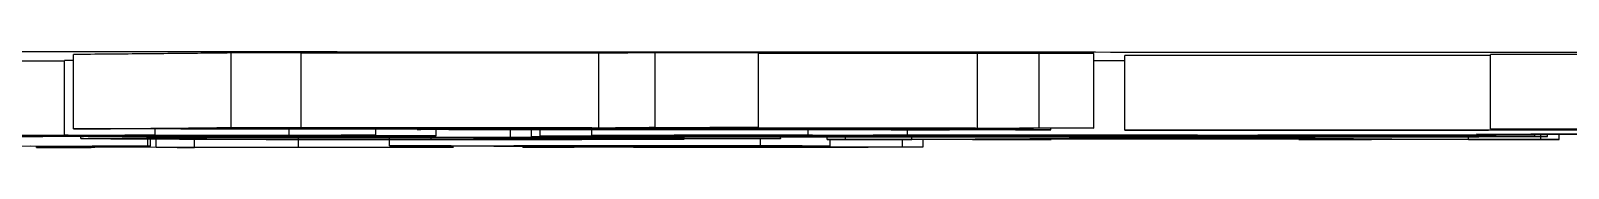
# Model space of a CAD drawing. Header units: millimetres. Extents: x 2371 to 4515, y 843 to 2359.
# Drawn here: x 3230.34 to 3250.88, y 1005.79 to 1007.07 of the extents above; entities that cross this region are included whole.
import ezdxf

# ---------------------------------------------------------------- set-up
doc = ezdxf.new("R2010")
doc.units = ezdxf.units.MM

msp = doc.modelspace()

# ---------------------------------------------------------------- linework, layer by layer
at = {"color": 7, "linetype": 'Continuous', "lineweight": 25}
for p, q in [((3230.911, 1006.036), (3230.911, 1007.036)), ((3233.952, 1007.054), (3233.012, 1007.056)), ((3233.012, 1007.056), (3233.012, 1006.056)), ((3237.931, 1007.052), (3233.952, 1007.054)), ((3233.952, 1006.054), (3233.952, 1007.054)), ((3237.931, 1006.052), (3237.931, 1007.052)), ((3240.063, 1007.057), (3238.684, 1007.059)), ((3238.684, 1006.059), (3238.684, 1007.059)), ((3240.063, 1006.057), (3240.063, 1007.057)), ((3242.988, 1007.049), (3240.063, 1007.051)), ((3243.815, 1007.05), (3242.988, 1007.049)), ((3242.988, 1006.049), (3242.988, 1007.049)), ((3244.545, 1007.048), (3243.815, 1007.05)), ((3243.815, 1006.05), (3243.815, 1007.05)), ((3244.545, 1006.048), (3244.545, 1007.048)), ((3244.957, 1006.021), (3244.957, 1007.021)), ((3253.916, 1007.03), (3249.847, 1007.036)), ((3249.847, 1006.036), (3249.847, 1007.036)), ((3230.787, 1006.947), (3229.226, 1006.947)), ((3230.911, 1006.955), (3230.787, 1006.955)), ((3230.787, 1005.955), (3230.787, 1006.955)), ((3244.957, 1006.951), (3244.545, 1006.951)), ((3227.146, 1005.944), (3234.139, 1005.944)), ((3228.822, 1005.947), (3230.845, 1005.947)), ((3233.792, 1005.947), (3228.937, 1005.947)), ((3230.44, 1005.943), (3229.053, 1005.943)), ((3230.151, 1005.94), (3230.44, 1005.943)), ((3230.44, 1005.94), (3234.023, 1005.94)), ((3231.885, 1005.939), (3230.498, 1005.939)), ((3230.498, 1005.939), (3230.498, 1005.929)), ((3230.787, 1005.955), (3232, 1005.954)), ((3232.031, 1006.036), (3230.911, 1006.036)), ((3231.009, 1005.907), (3231.009, 1005.939)), ((3235.757, 1005.943), (3231.538, 1005.943)), ((3232, 1005.954), (3231.596, 1005.953)), ((3231.596, 1005.953), (3231.596, 1005.947)), ((3231.596, 1005.947), (3233.792, 1005.947)), ((3231.885, 1005.929), (3231.885, 1005.939)), ((3232, 1005.954), (3232, 1006.036)), ((3232.249, 1006.038), (3232.031, 1006.036)), ((3236.295, 1006.036), (3232.249, 1006.038)), ((3233.035, 1006.046), (3232.342, 1006.039)), ((3232.342, 1006.039), (3236.387, 1006.037)), ((3234.081, 1005.939), (3232.578, 1005.939)), ((3232.578, 1005.939), (3232.578, 1005.93)), ((3233.012, 1006.056), (3233.952, 1006.054)), ((3237.081, 1006.044), (3233.035, 1006.046)), ((3233.793, 1006.053), (3233.128, 1006.047)), ((3233.128, 1006.047), (3237.173, 1006.045)), ((3233.792, 1005.953), (3233.792, 1006.038)), ((3233.792, 1005.947), (3233.792, 1005.953)), ((3233.792, 1005.953), (3234.948, 1005.952)), ((3233.792, 1005.945), (3233.792, 1005.947)), ((3234.543, 1005.946), (3233.792, 1005.945)), ((3237.838, 1006.051), (3233.793, 1006.053)), ((3233.952, 1006.054), (3237.931, 1006.052)), ((3234.023, 1005.94), (3234.023, 1005.943)), ((3234.023, 1005.94), (3234.428, 1005.941)), ((3234.081, 1005.93), (3234.081, 1005.939)), ((3234.139, 1005.944), (3234.139, 1005.946)), ((3234.139, 1005.944), (3234.832, 1005.945)), ((3234.428, 1005.941), (3234.428, 1005.943)), ((3234.428, 1005.941), (3235.237, 1005.939)), ((3234.948, 1005.952), (3234.485, 1005.951)), ((3234.485, 1005.951), (3234.488, 1005.95)), ((3234.543, 1005.946), (3234.543, 1005.951)), ((3234.832, 1005.945), (3234.832, 1005.951)), ((3234.832, 1005.945), (3235.757, 1005.943)), ((3235.237, 1005.939), (3234.832, 1005.939)), ((3234.832, 1005.939), (3234.832, 1005.93)), ((3234.834, 1005.929), (3234.834, 1005.939)), ((3234.948, 1005.952), (3234.948, 1006.037)), ((3235.131, 1005.809), (3235.131, 1005.939)), ((3235.237, 1005.939), (3235.237, 1005.943)), ((3235.497, 1006.037), (3235.497, 1006.029)), ((3235.553, 1006.03), (3235.553, 1006.037)), ((3235.553, 1006.03), (3236.295, 1006.036)), ((3235.636, 1005.923), (3235.636, 1005.943)), ((3235.687, 1005.894), (3235.687, 1005.943)), ((3235.757, 1005.943), (3235.757, 1006.037)), ((3236.387, 1006.037), (3237.081, 1006.044)), ((3236.387, 1006.044), (3236.387, 1006.037)), ((3237.237, 1006.036), (3236.541, 1006.03)), ((3241.92, 1006.023), (3236.66, 1006.026)), ((3236.75, 1005.922), (3236.75, 1006.026)), ((3237.028, 1005.932), (3237.028, 1006.026)), ((3237.086, 1005.932), (3237.028, 1005.932)), ((3237.144, 1005.941), (3237.144, 1006.026)), ((3237.664, 1005.939), (3237.144, 1005.941)), ((3237.144, 1005.941), (3240.785, 1005.941)), ((3237.173, 1006.045), (3237.838, 1006.051)), ((3237.173, 1006.051), (3237.173, 1006.045)), ((3237.181, 1006.028), (3237.181, 1006.035)), ((3237.181, 1006.028), (3241.835, 1006.025)), ((3241.419, 1006.034), (3237.237, 1006.036)), ((3238.023, 1006.043), (3237.33, 1006.037)), ((3237.33, 1006.037), (3241.511, 1006.035)), ((3237.547, 1005.922), (3237.547, 1005.94)), ((3237.837, 1005.951), (3237.837, 1006.025)), ((3238.3, 1005.95), (3237.837, 1005.951)), ((3237.837, 1005.951), (3240.785, 1005.951)), ((3242.205, 1006.041), (3238.023, 1006.043)), ((3238.781, 1006.05), (3238.116, 1006.044)), ((3238.116, 1006.044), (3242.297, 1006.042)), ((3238.935, 1005.951), (3238.3, 1005.95)), ((3238.684, 1006.059), (3240.063, 1006.057)), ((3242.963, 1006.048), (3238.781, 1006.05)), ((3239.413, 1006.056), (3238.874, 1006.051)), ((3238.874, 1006.051), (3242.988, 1006.049)), ((3240.785, 1005.951), (3238.935, 1005.951)), ((3241.189, 1005.94), (3239.051, 1005.94)), ((3239.064, 1005.94), (3239.064, 1005.915)), ((3240.063, 1006.057), (3239.413, 1006.056)), ((3240.149, 1005.934), (3243.212, 1005.934)), ((3240.611, 1005.933), (3240.149, 1005.934)), ((3241.247, 1005.933), (3240.611, 1005.933)), ((3240.727, 1005.955), (3240.727, 1006.024)), ((3240.727, 1005.955), (3242.056, 1005.954)), ((3240.785, 1005.941), (3240.785, 1005.951)), ((3241.234, 1006.032), (3241.419, 1006.034)), ((3241.234, 1006.032), (3241.234, 1006.034)), ((3242.354, 1006.033), (3241.234, 1006.032)), ((3243.212, 1005.933), (3241.247, 1005.933)), ((3241.511, 1006.042), (3241.511, 1006.035)), ((3241.511, 1006.035), (3242.205, 1006.041)), ((3242.056, 1005.954), (3241.594, 1005.953)), ((3241.594, 1005.953), (3241.594, 1005.951)), ((3241.594, 1005.951), (3245.928, 1005.951)), ((3245.928, 1005.951), (3241.594, 1005.951)), ((3241.594, 1005.951), (3241.594, 1005.948)), ((3241.594, 1005.948), (3245.928, 1005.948)), ((3245.928, 1005.947), (3241.594, 1005.947)), ((3241.594, 1005.947), (3241.594, 1005.944)), ((3241.594, 1005.944), (3245.928, 1005.944)), ((3245.928, 1005.943), (3241.594, 1005.943)), ((3241.594, 1005.943), (3241.594, 1005.941)), ((3241.594, 1005.941), (3245.928, 1005.941)), ((3241.835, 1006.025), (3241.835, 1006.033)), ((3242.056, 1005.954), (3242.056, 1006.033)), ((3245.35, 1005.94), (3242.229, 1005.94)), ((3242.297, 1006.049), (3242.297, 1006.042)), ((3242.297, 1006.042), (3242.963, 1006.048)), ((3242.988, 1006.049), (3243.815, 1006.05)), ((3243.154, 1005.939), (3243.154, 1005.94)), ((3243.154, 1005.939), (3244.483, 1005.938)), ((3243.212, 1005.929), (3243.212, 1005.933)), ((3243.402, 1006.032), (3243.738, 1006.032)), ((3243.815, 1006.05), (3244.545, 1006.048)), ((3244.545, 1006.048), (3243.828, 1006.047)), ((3244.483, 1005.938), (3243.963, 1005.937)), ((3243.963, 1005.937), (3243.963, 1005.934)), ((3243.963, 1005.934), (3245.524, 1005.934)), ((3247.257, 1005.933), (3243.963, 1005.933)), ((3243.963, 1005.933), (3243.963, 1005.929)), ((3243.969, 1006.025), (3243.969, 1006.047)), ((3244.483, 1005.938), (3244.483, 1005.94)), ((3245.006, 1006.02), (3244.957, 1006.021)), ((3245.524, 1005.934), (3245.524, 1005.943)), ((3245.524, 1005.934), (3246.217, 1005.935)), ((3250.436, 1005.94), (3245.697, 1005.94)), ((3245.87, 1005.955), (3247.199, 1005.954)), ((3245.928, 1005.948), (3245.928, 1005.951)), ((3245.928, 1005.944), (3245.928, 1005.947)), ((3245.928, 1005.941), (3245.928, 1005.943)), ((3246.217, 1005.935), (3247.257, 1005.933)), ((3247.199, 1005.954), (3246.737, 1005.953)), ((3246.737, 1005.953), (3246.737, 1005.951)), ((3246.737, 1005.951), (3248.066, 1005.951)), ((3249.916, 1005.951), (3246.737, 1005.951)), ((3246.737, 1005.951), (3246.737, 1005.941)), ((3246.737, 1005.941), (3248.124, 1005.941)), ((3247.604, 1005.929), (3247.604, 1005.94)), ((3248.066, 1005.951), (3248.818, 1005.953)), ((3248.124, 1005.941), (3248.124, 1005.951)), ((3248.124, 1005.941), (3249.107, 1005.943)), ((3248.818, 1005.953), (3249.916, 1005.951)), ((3249.107, 1005.943), (3249.107, 1005.951)), ((3249.107, 1005.943), (3250.436, 1005.94)), ((3249.991, 1006.035), (3249.847, 1006.036)), ((3249.847, 1006.036), (3253.916, 1006.03)), ((3249.916, 1005.951), (3249.916, 1005.963)), ((3250.436, 1005.94), (3250.436, 1005.961)), ((3250.52, 1005.894), (3250.52, 1005.961)), ((3250.609, 1005.935), (3250.609, 1005.961)), ((3250.609, 1005.935), (3250.609, 1005.934)), ((3250.762, 1005.894), (3250.762, 1005.96)), ((3229.481, 1005.807), (3231.902, 1005.808)), ((3230.498, 1005.929), (3229.804, 1005.929)), ((3231.19, 1005.79), (3230.338, 1005.806)), ((3230.413, 1005.789), (3230.413, 1005.804)), ((3230.45, 1005.788), (3230.413, 1005.789)), ((3230.413, 1005.789), (3230.774, 1005.789)), ((3235.757, 1005.79), (3230.45, 1005.788)), ((3230.774, 1005.789), (3230.774, 1005.798)), ((3231.163, 1005.806), (3232.014, 1005.79)), ((3231.939, 1005.807), (3231.579, 1005.807)), ((3232.578, 1005.93), (3231.885, 1005.929)), ((3231.902, 1005.808), (3231.902, 1005.929)), ((3231.902, 1005.808), (3231.939, 1005.807)), ((3231.939, 1005.807), (3231.939, 1005.93)), ((3232.014, 1005.79), (3232.014, 1005.93)), ((3232.527, 1005.789), (3232.527, 1005.929)), ((3232.527, 1005.789), (3233.917, 1005.79)), ((3232.578, 1005.929), (3232.578, 1005.93)), ((3232.578, 1005.929), (3232.578, 1005.929)), ((3233.917, 1005.79), (3233.917, 1005.927)), ((3235.131, 1005.809), (3240.088, 1005.811)), ((3235.199, 1005.808), (3235.131, 1005.809)), ((3235.451, 1005.808), (3235.199, 1005.808)), ((3235.719, 1005.794), (3235.988, 1005.794)), ((3235.988, 1005.794), (3235.757, 1005.79)), ((3237.586, 1005.792), (3235.996, 1005.807)), ((3236.265, 1005.905), (3236.265, 1005.906)), ((3236.265, 1005.906), (3240.358, 1005.906)), ((3236.75, 1005.905), (3236.265, 1005.905)), ((3236.805, 1005.808), (3237.495, 1005.801)), ((3236.915, 1005.791), (3236.915, 1005.798)), ((3236.983, 1005.79), (3236.915, 1005.791)), ((3236.915, 1005.791), (3237.218, 1005.791)), ((3242.14, 1005.792), (3236.983, 1005.79)), ((3238.587, 1005.809), (3237.171, 1005.809)), ((3237.218, 1005.791), (3237.218, 1005.795)), ((3237.495, 1005.801), (3237.495, 1005.809)), ((3237.495, 1005.801), (3238.961, 1005.802)), ((3239.027, 1005.801), (3237.561, 1005.8)), ((3237.561, 1005.8), (3238.395, 1005.792)), ((3237.721, 1005.897), (3237.721, 1005.903)), ((3238.3, 1005.927), (3237.78, 1005.929)), ((3237.78, 1005.929), (3243.212, 1005.929)), ((3238.395, 1005.792), (3238.395, 1005.801)), ((3238.425, 1005.923), (3239.064, 1005.915)), ((3239.064, 1005.915), (3238.578, 1005.915)), ((3238.938, 1005.792), (3238.938, 1005.801)), ((3238.938, 1005.792), (3240.252, 1005.792)), ((3239.064, 1005.903), (3239.064, 1005.894)), ((3239.699, 1005.804), (3239.633, 1005.805)), ((3239.633, 1005.805), (3239.936, 1005.805)), ((3249.684, 1005.928), (3239.687, 1005.928)), ((3239.936, 1005.805), (3240.591, 1005.799)), ((3240.358, 1005.905), (3239.954, 1005.905)), ((3240.088, 1005.811), (3240.088, 1005.905)), ((3240.088, 1005.811), (3241.02, 1005.807)), ((3240.288, 1005.799), (3240.244, 1005.799)), ((3240.252, 1005.792), (3240.252, 1005.799)), ((3240.591, 1005.799), (3240.288, 1005.799)), ((3240.358, 1005.906), (3240.358, 1005.928)), ((3240.358, 1005.906), (3240.358, 1005.905)), ((3241.02, 1005.807), (3240.791, 1005.807)), ((3240.982, 1005.894), (3240.982, 1005.928)), ((3240.982, 1005.893), (3240.982, 1005.894)), ((3240.982, 1005.894), (3241.224, 1005.894)), ((3243.975, 1005.893), (3240.982, 1005.893)), ((3241.02, 1005.807), (3241.02, 1005.893)), ((3241.224, 1005.894), (3241.224, 1005.928)), ((3241.987, 1005.797), (3241.987, 1005.893)), ((3241.987, 1005.797), (3242.263, 1005.797)), ((3242.114, 1005.896), (3242.114, 1005.928)), ((3242.114, 1005.896), (3245.267, 1005.923)), ((3242.263, 1005.797), (3242.14, 1005.792)), ((3242.263, 1005.797), (3242.263, 1005.893)), ((3243.732, 1005.904), (3243.004, 1005.897)), ((3247.367, 1005.904), (3243.732, 1005.904)), ((3243.732, 1005.894), (3243.732, 1005.904)), ((3243.732, 1005.894), (3243.975, 1005.894)), ((3245.59, 1005.92), (3243.894, 1005.905)), ((3243.894, 1005.905), (3247.286, 1005.905)), ((3243.963, 1005.929), (3247.604, 1005.929)), ((3243.975, 1005.894), (3243.975, 1005.904)), ((3243.975, 1005.894), (3243.975, 1005.893)), ((3245.267, 1005.923), (3245.267, 1005.928)), ((3245.267, 1005.923), (3246.477, 1005.923)), ((3245.671, 1005.92), (3245.59, 1005.92)), ((3247.286, 1005.905), (3245.671, 1005.92)), ((3246.477, 1005.923), (3246.477, 1005.928)), ((3246.477, 1005.923), (3249.549, 1005.896)), ((3247.283, 1005.894), (3247.283, 1005.904)), ((3247.283, 1005.893), (3247.283, 1005.894)), ((3247.283, 1005.894), (3247.607, 1005.894)), ((3250.762, 1005.893), (3247.283, 1005.893)), ((3248.173, 1005.896), (3247.367, 1005.904)), ((3247.604, 1005.929), (3248.471, 1005.93)), ((3247.607, 1005.894), (3247.607, 1005.902)), ((3248.471, 1005.93), (3249.684, 1005.928)), ((3249.549, 1005.896), (3249.549, 1005.928)), ((3250.52, 1005.894), (3250.762, 1005.894)), ((3250.762, 1005.894), (3250.762, 1005.893))]:
    msp.add_line(p, q, dxfattribs=at)
at = {"color": 7, "linetype": 'Continuous', "lineweight": 25, "flags": 128}
for points in [[(3249.66, 1005.966), (3249.846, 1005.968), (3250.385, 1005.971), (3251.224, 1005.972), (3252.281, 1005.974), (3253.452, 1005.974), (3254.624, 1005.974), (3255.681, 1005.972), (3256.52, 1005.971), (3257.059, 1005.968), (3257.245, 1005.966), (3257.059, 1005.963), (3256.52, 1005.961), (3255.681, 1005.959), (3254.624, 1005.958), (3253.452, 1005.958), (3252.281, 1005.958), (3251.224, 1005.959), (3250.385, 1005.961), (3249.846, 1005.963), (3249.66, 1005.966)], [(3250.481, 1005.966), (3250.66, 1005.968), (3251.176, 1005.97), (3251.967, 1005.971), (3252.937, 1005.972), (3253.968, 1005.972), (3254.938, 1005.971), (3255.729, 1005.97), (3256.245, 1005.968), (3256.424, 1005.966), (3256.245, 1005.964), (3255.729, 1005.962), (3254.938, 1005.96), (3253.968, 1005.96), (3252.937, 1005.96), (3251.967, 1005.96), (3251.176, 1005.962), (3250.66, 1005.964), (3250.481, 1005.966)]]:
    msp.add_lwpolyline(points, dxfattribs=at)
at = {"color": 7, "linetype": 'Continuous', "lineweight": 25}
for points, knots in [([(3157.392, 1006.931), (3157.44, 1006.935), (3157.546, 1006.943), (3158.416, 1006.955), (3159.897, 1006.969), (3162.072, 1006.983), (3164.903, 1006.996), (3168.417, 1007.009), (3172.571, 1007.021), (3177.314, 1007.032), (3182.576, 1007.042), (3188.267, 1007.051), (3194.29, 1007.059), (3200.513, 1007.065), (3206.879, 1007.069), (3213.231, 1007.073), (3219.57, 1007.074), (3225.837, 1007.075), (3232.105, 1007.074), (3238.443, 1007.073), (3244.796, 1007.069), (3251.162, 1007.065), (3257.385, 1007.059), (3263.408, 1007.051), (3269.099, 1007.042), (3274.361, 1007.032), (3279.104, 1007.021), (3283.258, 1007.009), (3286.772, 1006.996), (3289.603, 1006.983), (3291.778, 1006.969), (3293.259, 1006.955), (3294.131, 1006.943), (3294.237, 1006.935), (3294.285, 1006.931)], [0, 0, 0, 0, 0.023828, 0.053273, 0.084485, 0.115699, 0.147957, 0.180726, 0.213842, 0.247136, 0.28043, 0.313546, 0.346314, 0.378573, 0.409785, 0.440999, 0.470442, 0.499888, 0.529332, 0.558778, 0.58999, 0.621203, 0.653462, 0.68623, 0.719347, 0.752641, 0.785934, 0.819051, 0.851819, 0.884078, 0.915289, 0.946503, 0.975948, 1, 1, 1, 1]), ([(3233.012, 1007.056), (3232.881, 1007.054), (3232.505, 1007.05), (3231.816, 1007.044), (3231.213, 1007.038), (3230.911, 1007.036)], [0, 0, 0, 0, 0.212583, 0.606196, 1, 1, 1, 1]), ([(3238.684, 1007.059), (3238.621, 1007.059), (3238.495, 1007.057), (3238.247, 1007.055), (3238.052, 1007.053), (3237.931, 1007.052)], [0, 0, 0, 0, 0.272745, 0.545491, 1, 1, 1, 1]), ([(3249.847, 1007.022), (3248.961, 1007.022), (3247.368, 1007.021), (3245.698, 1007.021), (3244.957, 1007.021)], [0, 0, 0, 0, 0.55606, 1, 1, 1, 1]), ([(3231.538, 1005.943), (3231.415, 1005.943), (3231.169, 1005.942), (3230.795, 1005.941), (3230.58, 1005.94), (3230.44, 1005.94)], [0, 0, 0, 0, 0.2597624, 0.5194021, 1, 1, 1, 1]), ([(3230.843, 1005.948), (3230.843, 1005.949), (3230.841, 1005.95), (3230.833, 1005.952), (3230.804, 1005.954), (3230.787, 1005.955)], [0, 0, 0, 0, 0.167053, 0.501629, 1, 1, 1, 1]), ([(3230.911, 1006.036), (3231.076, 1006.037), (3231.547, 1006.041), (3232.268, 1006.048), (3232.764, 1006.053), (3233.012, 1006.056)], [0, 0, 0, 0, 0.212581, 0.606192, 1, 1, 1, 1]), ([(3234.495, 1005.948), (3234.499, 1005.948), (3234.507, 1005.947), (3234.531, 1005.947), (3234.543, 1005.946)], [0, 0, 0, 0, 0.499804, 1, 1, 1, 1]), ([(3236.66, 1006.026), (3236.464, 1006.026), (3236.141, 1006.026), (3235.761, 1006.027), (3235.552, 1006.028), (3235.472, 1006.029), (3235.522, 1006.029), (3235.553, 1006.03)], [0, 0, 0, 0, 0.2631806, 0.4361155, 0.6100885, 0.7625762, 1, 1, 1, 1]), ([(3236.541, 1006.03), (3236.514, 1006.029), (3236.486, 1006.029), (3236.527, 1006.029), (3236.53, 1006.029)], [0, 0, 0, 0, 0.9326989, 1, 1, 1, 1]), ([(3236.584, 1006.028), (3236.621, 1006.028), (3236.711, 1006.028), (3236.93, 1006.028), (3237.099, 1006.028), (3237.181, 1006.028)], [0, 0, 0, 0, 0.2728768, 0.6483328, 1, 1, 1, 1]), ([(3237.028, 1005.932), (3237.624, 1005.933), (3238.656, 1005.934), (3240.119, 1005.937), (3240.794, 1005.939), (3241.189, 1005.94)], [0, 0, 0, 0, 0.36202, 0.626364, 1, 1, 1, 1]), ([(3242.229, 1005.94), (3241.828, 1005.939), (3240.82, 1005.936), (3238.933, 1005.933), (3237.533, 1005.932), (3237.086, 1005.932)], [0, 0, 0, 0, 0.3105248, 0.7800713, 1, 1, 1, 1]), ([(3239.051, 1005.94), (3238.884, 1005.94), (3238.568, 1005.94), (3238.103, 1005.94), (3237.811, 1005.94), (3237.664, 1005.939)], [0, 0, 0, 0, 0.35686, 0.67714, 1, 1, 1, 1]), ([(3237.931, 1006.052), (3238.005, 1006.052), (3238.153, 1006.054), (3238.406, 1006.056), (3238.577, 1006.058), (3238.684, 1006.059)], [0, 0, 0, 0, 0.272744, 0.545492, 1, 1, 1, 1]), ([(3240.785, 1005.951), (3240.783, 1005.952), (3240.78, 1005.952), (3240.766, 1005.954), (3240.742, 1005.955), (3240.727, 1005.955)], [0, 0, 0, 0, 0.279578, 0.559168, 1, 1, 1, 1]), ([(3241.835, 1006.025), (3241.926, 1006.025), (3242.089, 1006.025), (3242.318, 1006.025), (3242.497, 1006.026), (3242.756, 1006.027), (3242.971, 1006.029), (3243.234, 1006.031), (3243.402, 1006.032)], [0, 0, 0, 0, 0.07162, 0.1296989, 0.1878581, 0.251244, 0.5231342, 1, 1, 1, 1]), ([(3243.969, 1006.025), (3243.805, 1006.024), (3243.527, 1006.024), (3242.941, 1006.023), (3242.41, 1006.023), (3242.061, 1006.023), (3241.92, 1006.023)], [0, 0, 0, 0, 0.312528, 0.530177, 0.809183, 1, 1, 1, 1]), ([(3243.828, 1006.047), (3243.68, 1006.046), (3243.383, 1006.043), (3242.874, 1006.038), (3242.547, 1006.035), (3242.354, 1006.033)], [0, 0, 0, 0, 0.289148, 0.578294, 1, 1, 1, 1]), ([(3243.212, 1005.934), (3243.21, 1005.935), (3243.207, 1005.936), (3243.19, 1005.938), (3243.166, 1005.939), (3243.154, 1005.939)], [0, 0, 0, 0, 0.3931299, 0.6965162, 1, 1, 1, 1]), ([(3243.738, 1006.032), (3243.669, 1006.031), (3243.535, 1006.03), (3243.398, 1006.028), (3243.504, 1006.026), (3243.761, 1006.025), (3243.939, 1006.025), (3243.969, 1006.025)], [0, 0, 0, 0, 0.288401, 0.554678, 0.756949, 0.959056, 1, 1, 1, 1]), ([(3244.957, 1006.021), (3245.626, 1006.021), (3246.879, 1006.021), (3248.694, 1006.021), (3250.738, 1006.023), (3252.394, 1006.026), (3253.344, 1006.029), (3253.672, 1006.029)], [0, 0, 0, 0, 0.198997, 0.37265, 0.545625, 0.843257, 1, 1, 1, 1]), ([(3254.52, 1006.028), (3254.096, 1006.027), (3253.03, 1006.024), (3250.807, 1006.021), (3247.867, 1006.02), (3245.957, 1006.02), (3245.006, 1006.02)], [0, 0, 0, 0, 0.185716, 0.467958, 0.734859, 1, 1, 1, 1]), ([(3249.569, 1005.933), (3248.958, 1005.933), (3247.733, 1005.935), (3246.226, 1005.937), (3245.608, 1005.939), (3245.35, 1005.94)], [0, 0, 0, 0, 0.367157, 0.736287, 1, 1, 1, 1]), ([(3245.697, 1005.94), (3246.185, 1005.939), (3247.299, 1005.937), (3249.136, 1005.935), (3250.3, 1005.935), (3250.609, 1005.935)], [0, 0, 0, 0, 0.364385, 0.830851, 1, 1, 1, 1]), ([(3245.928, 1005.951), (3245.927, 1005.952), (3245.925, 1005.952), (3245.912, 1005.954), (3245.886, 1005.955), (3245.87, 1005.955)], [0, 0, 0, 0, 0.270825, 0.541657, 1, 1, 1, 1]), ([(3250.609, 1005.934), (3250.484, 1005.934), (3250.233, 1005.934), (3249.917, 1005.934), (3249.692, 1005.933), (3249.599, 1005.933), (3249.574, 1005.933), (3249.569, 1005.933)], [0, 0, 0, 0, 0.282135, 0.566109, 0.757606, 0.950164, 1, 1, 1, 1]), ([(3251.468, 1006.033), (3251.331, 1006.033), (3251.057, 1006.033), (3250.569, 1006.034), (3250.203, 1006.034), (3249.991, 1006.035)], [0, 0, 0, 0, 0.296385, 0.592978, 1, 1, 1, 1]), ([(3230.774, 1005.789), (3230.862, 1005.789), (3230.987, 1005.789), (3231.12, 1005.789), (3231.177, 1005.79), (3231.201, 1005.79), (3231.193, 1005.79), (3231.19, 1005.79)], [0, 0, 0, 0, 0.36734, 0.515297, 0.663697, 0.845087, 1, 1, 1, 1]), ([(3231.009, 1005.907), (3231.037, 1005.909), (3231.111, 1005.913), (3231.864, 1005.917), (3233.016, 1005.921), (3234.093, 1005.922), (3235.015, 1005.923), (3235.533, 1005.923), (3235.636, 1005.923)], [0, 0, 0, 0, 0.211208, 0.543916, 0.70607, 0.836311, 0.967456, 1, 1, 1, 1]), ([(3235.681, 1005.893), (3235.094, 1005.893), (3234.101, 1005.893), (3232.928, 1005.895), (3231.893, 1005.898), (3231.158, 1005.902), (3231.055, 1005.906), (3231.009, 1005.907)], [0, 0, 0, 0, 0.187422, 0.316972, 0.445984, 0.752119, 1, 1, 1, 1]), ([(3231.579, 1005.807), (3231.506, 1005.807), (3231.393, 1005.807), (3231.263, 1005.807), (3231.189, 1005.807), (3231.155, 1005.806), (3231.16, 1005.806), (3231.163, 1005.806)], [0, 0, 0, 0, 0.311431, 0.483158, 0.654996, 0.813001, 1, 1, 1, 1]), ([(3232.014, 1005.79), (3232.024, 1005.79), (3232.041, 1005.79), (3232.117, 1005.79), (3232.228, 1005.79), (3232.37, 1005.789), (3232.476, 1005.789), (3232.527, 1005.789)], [0, 0, 0, 0, 0.226887, 0.389122, 0.551824, 0.783972, 1, 1, 1, 1]), ([(3235.585, 1005.922), (3235.346, 1005.922), (3234.874, 1005.922), (3234.123, 1005.92), (3233.317, 1005.918), (3232.68, 1005.915), (3232.393, 1005.911), (3232.365, 1005.909), (3232.351, 1005.907)], [0, 0, 0, 0, 0.087728, 0.173959, 0.328461, 0.554861, 0.777023, 1, 1, 1, 1]), ([(3232.351, 1005.907), (3232.381, 1005.906), (3232.44, 1005.903), (3232.894, 1005.899), (3233.429, 1005.897), (3234.126, 1005.895), (3234.884, 1005.894), (3235.431, 1005.894), (3235.687, 1005.894)], [0, 0, 0, 0, 0.254742, 0.50973, 0.682774, 0.792634, 0.903219, 1, 1, 1, 1]), ([(3232.578, 1005.929), (3232.745, 1005.929), (3233.074, 1005.929), (3233.46, 1005.929), (3233.733, 1005.929), (3233.875, 1005.929), (3233.977, 1005.929), (3234.039, 1005.929), (3234.074, 1005.93), (3234.079, 1005.93), (3234.081, 1005.93)], [0, 0, 0, 0, 0.291265, 0.577908, 0.673859, 0.770575, 0.821169, 0.872133, 0.929983, 1, 1, 1, 1]), ([(3233.85, 1005.927), (3233.815, 1005.927), (3233.749, 1005.928), (3233.451, 1005.928), (3233.054, 1005.929), (3232.732, 1005.929), (3232.578, 1005.929)], [0, 0, 0, 0, 0.215567, 0.407136, 0.716043, 1, 1, 1, 1]), ([(3234.832, 1005.93), (3234.829, 1005.929), (3234.824, 1005.929), (3234.644, 1005.928), (3234.325, 1005.927), (3234.028, 1005.927), (3233.85, 1005.927)], [0, 0, 0, 0, 0.273904, 0.481798, 0.689877, 1, 1, 1, 1]), ([(3233.917, 1005.79), (3234.164, 1005.79), (3234.641, 1005.79), (3235.189, 1005.791), (3235.558, 1005.793), (3235.66, 1005.794), (3235.719, 1005.794)], [0, 0, 0, 0, 0.254501, 0.491089, 0.704746, 1, 1, 1, 1]), ([(3235.996, 1005.807), (3235.981, 1005.807), (3235.956, 1005.808), (3235.875, 1005.808), (3235.777, 1005.808), (3235.629, 1005.808), (3235.52, 1005.808), (3235.451, 1005.808)], [0, 0, 0, 0, 0.243865, 0.391737, 0.541046, 0.710969, 1, 1, 1, 1]), ([(3238.578, 1005.915), (3238.371, 1005.916), (3238.068, 1005.918), (3237.293, 1005.92), (3236.502, 1005.922), (3235.885, 1005.922), (3235.585, 1005.922)], [0, 0, 0, 0, 0.421189, 0.615596, 0.812628, 1, 1, 1, 1]), ([(3235.636, 1005.923), (3235.773, 1005.923), (3236.035, 1005.923), (3236.406, 1005.923), (3236.635, 1005.923), (3236.75, 1005.922)], [0, 0, 0, 0, 0.356459, 0.676253, 1, 1, 1, 1]), ([(3237.856, 1005.894), (3237.577, 1005.894), (3237.003, 1005.893), (3236.209, 1005.893), (3235.768, 1005.893), (3235.681, 1005.893)], [0, 0, 0, 0, 0.432658, 0.887677, 1, 1, 1, 1]), ([(3235.687, 1005.894), (3236.026, 1005.894), (3236.538, 1005.894), (3237.157, 1005.895), (3237.515, 1005.895), (3237.67, 1005.896), (3237.708, 1005.897), (3237.721, 1005.897)], [0, 0, 0, 0, 0.362877, 0.547963, 0.734409, 0.906428, 1, 1, 1, 1]), ([(3236.75, 1005.922), (3236.816, 1005.922), (3236.946, 1005.922), (3237.206, 1005.922), (3237.411, 1005.922), (3237.547, 1005.922)], [0, 0, 0, 0, 0.251708, 0.503436, 1, 1, 1, 1]), ([(3237.721, 1005.903), (3237.715, 1005.903), (3237.704, 1005.904), (3237.568, 1005.904), (3237.369, 1005.905), (3237.083, 1005.905), (3236.866, 1005.905), (3236.75, 1005.905)], [0, 0, 0, 0, 0.257856, 0.422334, 0.5883, 0.779578, 1, 1, 1, 1]), ([(3237.171, 1005.809), (3237.094, 1005.809), (3236.976, 1005.809), (3236.855, 1005.808), (3236.798, 1005.808), (3236.787, 1005.808), (3236.8, 1005.808), (3236.805, 1005.808)], [0, 0, 0, 0, 0.339866, 0.516986, 0.694619, 0.862206, 1, 1, 1, 1]), ([(3237.218, 1005.791), (3237.308, 1005.791), (3237.433, 1005.791), (3237.554, 1005.791), (3237.602, 1005.791), (3237.606, 1005.792), (3237.591, 1005.792), (3237.586, 1005.792)], [0, 0, 0, 0, 0.37884, 0.527566, 0.676229, 0.889817, 1, 1, 1, 1]), ([(3237.547, 1005.922), (3237.678, 1005.922), (3237.933, 1005.922), (3238.238, 1005.922), (3238.365, 1005.923), (3238.425, 1005.923)], [0, 0, 0, 0, 0.356531, 0.696322, 1, 1, 1, 1]), ([(3238.5, 1005.895), (3238.43, 1005.895), (3238.266, 1005.895), (3238.033, 1005.895), (3237.91, 1005.894), (3237.856, 1005.894)], [0, 0, 0, 0, 0.301306, 0.696717, 1, 1, 1, 1]), ([(3239.687, 1005.928), (3239.52, 1005.928), (3239.203, 1005.928), (3238.739, 1005.928), (3238.446, 1005.928), (3238.3, 1005.927)], [0, 0, 0, 0, 0.35686, 0.67714, 1, 1, 1, 1]), ([(3238.395, 1005.792), (3238.414, 1005.792), (3238.445, 1005.792), (3238.545, 1005.792), (3238.664, 1005.792), (3238.799, 1005.792), (3238.896, 1005.792), (3238.938, 1005.792)], [0, 0, 0, 0, 0.271137, 0.427796, 0.584166, 0.818016, 1, 1, 1, 1]), ([(3239.064, 1005.894), (3239.02, 1005.894), (3238.932, 1005.894), (3238.77, 1005.895), (3238.62, 1005.895), (3238.521, 1005.895), (3238.5, 1005.895)], [0, 0, 0, 0, 0.252541, 0.505388, 0.89895, 1, 1, 1, 1]), ([(3240.791, 1005.807), (3240.602, 1005.808), (3240.221, 1005.808), (3239.582, 1005.809), (3238.995, 1005.81), (3238.698, 1005.809), (3238.587, 1005.809)], [0, 0, 0, 0, 0.324948, 0.652823, 0.870839, 1, 1, 1, 1]), ([(3238.961, 1005.802), (3239.092, 1005.802), (3239.303, 1005.802), (3239.559, 1005.802), (3239.639, 1005.803), (3239.68, 1005.803)], [0, 0, 0, 0, 0.445329, 0.721777, 1, 1, 1, 1]), ([(3240.244, 1005.799), (3240.191, 1005.799), (3240.111, 1005.8), (3239.869, 1005.801), (3239.629, 1005.801), (3239.333, 1005.801), (3239.138, 1005.801), (3239.027, 1005.801)], [0, 0, 0, 0, 0.333895, 0.499037, 0.66578, 0.808284, 1, 1, 1, 1]), ([(3239.954, 1005.905), (3239.82, 1005.905), (3239.597, 1005.905), (3239.33, 1005.905), (3239.159, 1005.904), (3239.073, 1005.904), (3239.067, 1005.903), (3239.064, 1005.903)], [0, 0, 0, 0, 0.277602, 0.465557, 0.653489, 0.849158, 1, 1, 1, 1]), ([(3239.732, 1005.803), (3239.733, 1005.803), (3239.768, 1005.804), (3239.735, 1005.804), (3239.704, 1005.804), (3239.699, 1005.804)], [0, 0, 0, 0, 0.02619, 0.843378, 1, 1, 1, 1]), ([(3240.252, 1005.792), (3240.542, 1005.792), (3241.043, 1005.793), (3241.559, 1005.794), (3241.87, 1005.795), (3241.945, 1005.796), (3241.987, 1005.797)], [0, 0, 0, 0, 0.295552, 0.509146, 0.721996, 1, 1, 1, 1]), ([(3241.224, 1005.894), (3241.348, 1005.894), (3241.558, 1005.894), (3241.814, 1005.894), (3241.999, 1005.895), (3242.074, 1005.895), (3242.106, 1005.896), (3242.114, 1005.896)], [0, 0, 0, 0, 0.268165, 0.456817, 0.645375, 0.906381, 1, 1, 1, 1]), ([(3243.004, 1005.897), (3242.994, 1005.897), (3242.972, 1005.897), (3242.939, 1005.897), (3242.93, 1005.896), (3242.923, 1005.896)], [0, 0, 0, 0, 0.25022, 0.500508, 1, 1, 1, 1]), ([(3242.923, 1005.896), (3242.932, 1005.896), (3242.946, 1005.895), (3243.025, 1005.895), (3243.121, 1005.894), (3243.275, 1005.894), (3243.486, 1005.894), (3243.647, 1005.894), (3243.732, 1005.894)], [0, 0, 0, 0, 0.284135, 0.450473, 0.560568, 0.671794, 0.825494, 1, 1, 1, 1]), ([(3247.607, 1005.894), (3247.694, 1005.894), (3247.834, 1005.894), (3248.003, 1005.894), (3248.11, 1005.894), (3248.183, 1005.894), (3248.234, 1005.895), (3248.247, 1005.895), (3248.254, 1005.895)], [0, 0, 0, 0, 0.2571295, 0.4181259, 0.5154186, 0.6135569, 0.7719613, 1, 1, 1, 1]), ([(3248.254, 1005.895), (3248.253, 1005.895), (3248.25, 1005.895), (3248.235, 1005.896), (3248.198, 1005.896), (3248.173, 1005.896)], [0, 0, 0, 0, 0.25103, 0.502225, 1, 1, 1, 1]), ([(3249.549, 1005.896), (3249.591, 1005.896), (3249.675, 1005.895), (3249.861, 1005.894), (3250.121, 1005.894), (3250.348, 1005.894), (3250.482, 1005.894), (3250.52, 1005.894)], [0, 0, 0, 0, 0.2538701, 0.5095964, 0.7152017, 0.9203422, 1, 1, 1, 1])]:
    msp.add_open_spline(points, degree=3, knots=knots, dxfattribs=at)

doc.saveas('drawing.dxf')
